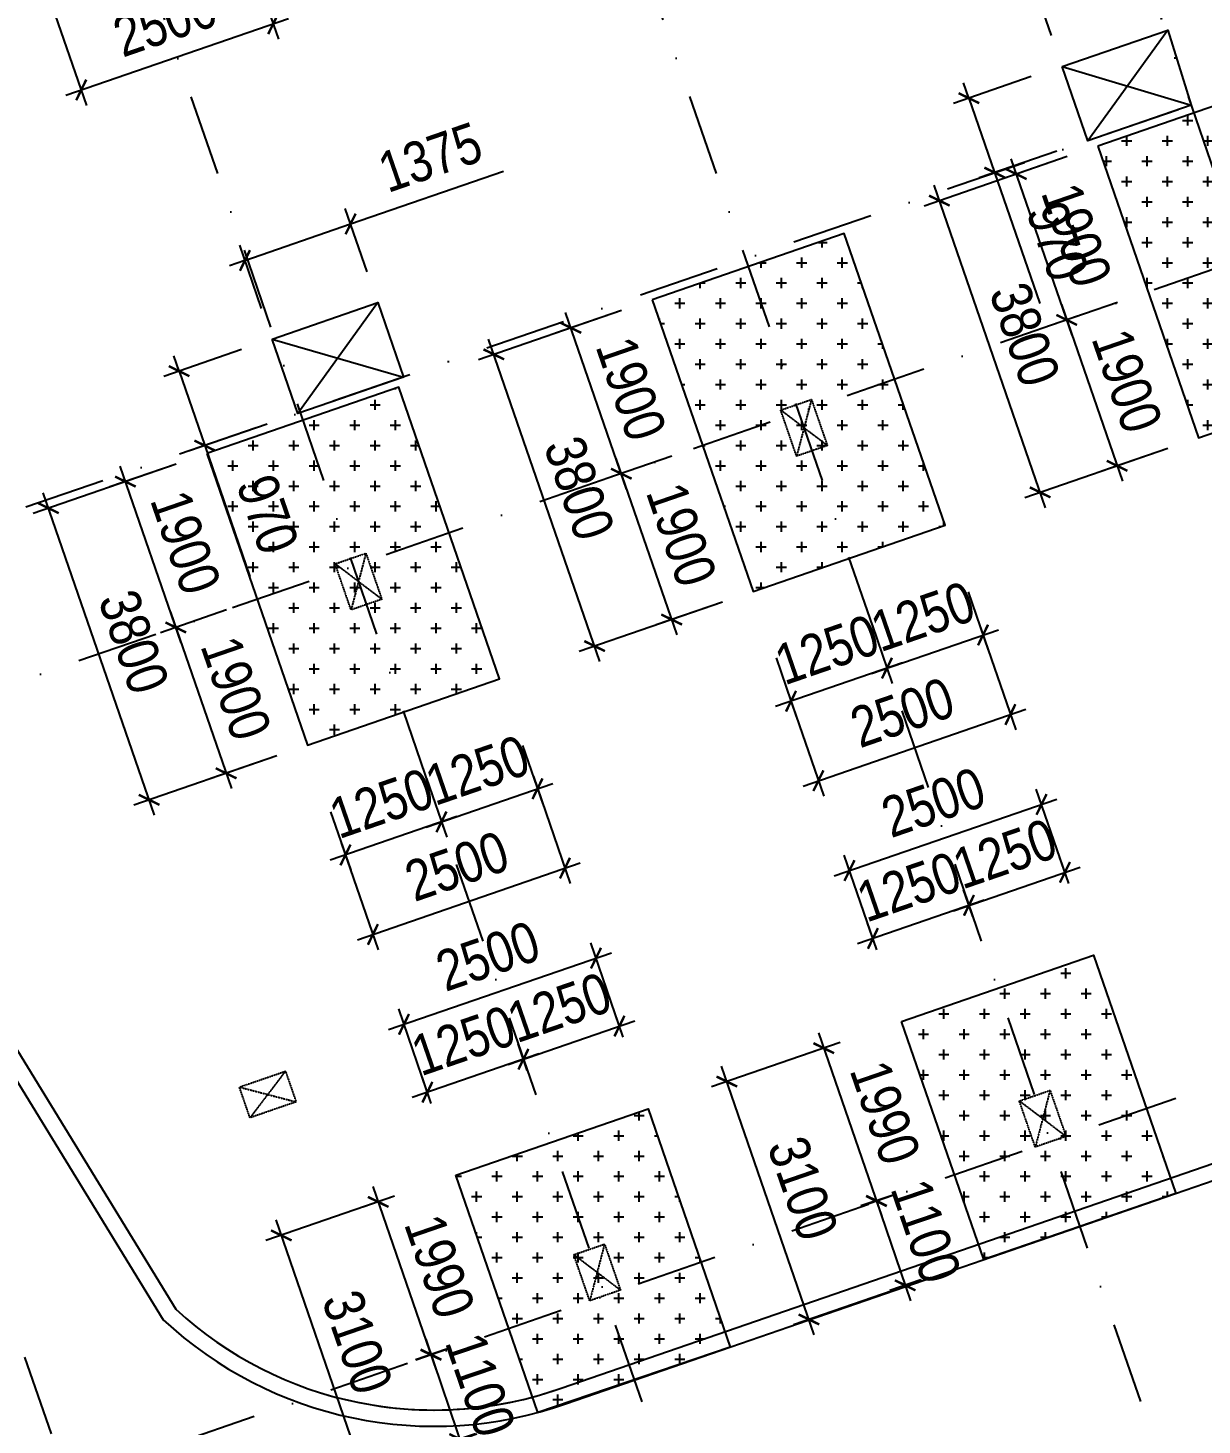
# Model space of a CAD drawing. Header units: millimetres. Extents: x -159515 to 1327256, y -225156 to 138737.
# Drawn here: x 1004665 to 1019114, y -16649 to 555 of the extents above; entities that cross this region are included whole.
import ezdxf

# ---------------------------------------------------------------- set-up
doc = ezdxf.new("R2010")
doc.units = ezdxf.units.MM
doc.header["$MEASUREMENT"] = 0
for name, pattern in [('DASHDOT', [1, 0.5, -0.25, 0, -0.25]), ('DASHED', [4.5, 3, -1.5]), ('ST_MBDV Cot vach 220805$0$HIDDEN', [0.375, 0.25, -0.125])]:
    doc.linetypes.add(name, pattern=pattern)
for name, color, linetype in [('ccu11-Khuat', 9, 'DASHED'), ('ccu11-Manh', 8, 'Continuous'), ('KC2-DIM', 251, 'Continuous'), ('KC2-HATCH', 252, 'Continuous'), ('KT-Luoi truc South Tower', 8, 'DASHDOT'), ('ST_MBDV Cot vach 220805$0$AUDIT_I_220805193045-5', 6, 'Continuous')]:
    doc.layers.add(name, color=color, linetype=linetype)
doc.layers.add('KT-Kich thuoc', color=159, linetype='Continuous', lineweight=18)
doc.styles.add('Arial Narrow', font='ARIALN.TTF')
doc.dimstyles.new('ccu12-200', dxfattribs={"dimscale": 200, "dimtxt": 2.5, "dimasz": 1, "dimexe": 1, "dimexo": 2, "dimgap": 1, "dimtad": 1, "dimdec": 0, "dimrnd": 5, "dimdsep": 46, "dimtxsty": 'Arial Narrow', "dimblk": 'ARCHTICK', "dimcen": -1, "dimdle": 1, "dimclrd": 256, "dimclre": 256, "dimclrt": 3, "dimadec": 0, "dimazin": 2, "dimtfac": 0.1, "dimtdec": 0, "dimtmove": 0, "dimatfit": 1, "dimldrblk": 'ARCHTICK', "dimfxl": 1, "dimtvp": 0.833333, "dimtolj": 1, "dimtzin": 12, "dimarcsym": 0})
doc.dimstyles.new('CCU_1-300', dxfattribs={"dimscale": 300, "dimtxt": 2.5, "dimasz": 1, "dimexe": 1, "dimexo": 2, "dimgap": 0.5, "dimtad": 1, "dimdec": 0, "dimdsep": 46, "dimtxsty": 'Arial Narrow', "dimblk": 'ARCHTICK', "dimcen": -1, "dimdle": 1, "dimclrd": 256, "dimclre": 256, "dimclrt": 3, "dimadec": 0, "dimazin": 2, "dimtfac": 0.1, "dimtdec": 0, "dimtix": 1, "dimtmove": 2, "dimatfit": 1, "dimfxl": 1, "dimtvp": 0.833333, "dimtolj": 1, "dimtzin": 12, "dimarcsym": 0})
pattern_1 = [(0, (-876875.3, 22163.94), (250, 250), [125, -375]), (90, (-876812.8, 22101.44), (-250, 250), [125, -375])]

# ---------------------------------------------------------------- blocks, each defined once
blk = doc.blocks.new('_ArchTick')
at = {"color": 0, "const_width": 0.15}
blk.add_lwpolyline([(-0.5, -0.5), (0.5, 0.5)], dxfattribs=at)
blk = doc.blocks.new('*D423')
at = {"layer": 'Defpoints', "color": 0, "transparency": 16777216}
for p in [(-103491, 31041, 0), (-99707, 22296), (-104803, 20537)]:
    blk.add_point(p, dxfattribs=at)
at = {"layer": 'KT-Kich thuoc', "lineweight": -2, "transparency": 16777216}
for p, q in [((-104058, 30845), (-108187, 29419)), ((-108002, 29801), (-104706, 20253)), ((-100274, 22101), (-105087, 20439))]:
    blk.add_line(p, q, dxfattribs=at)
at = {"layer": 'KT-Kich thuoc', "lineweight": -2, "transparency": 16777216, "xscale": 300, "yscale": 300, "zscale": 300}
for p, rotation in [((-107904, 29517), 109.0471379637702), ((-104803, 20537), 289.0471379637702)]:
    blk.add_blockref('_ArchTick', p, dxfattribs=dict(at, rotation=rotation))
at = {"layer": 'KT-Kich thuoc', "color": 3, "transparency": 16777216, "insert": (-105850, 25201), "char_height": 750, "attachment_point": 5, "rotation": 289.0471, "style": 'Arial Narrow'}
blk.add_mtext('\\A1;9500', dxfattribs=at)
blk = doc.blocks.new('*D339')
at = {"layer": 'Defpoints', "color": 0, "transparency": 16777216}
for p in [(1007670, -3276, 18), (1007987, -4192, 18), (1006841, -4588)]:
    blk.add_point(p, dxfattribs=at)
at = {"layer": 'KC2-DIM', "lineweight": -2, "transparency": 16777216}
for p, q in [((1007292, -3406), (1006336, -3737)), ((1006525, -3671), (1006459, -3482)), ((1006525, -3671), (1006841, -4588)), ((1007609, -4323), (1006652, -4653)), ((1006841, -4588), (1007398, -6199))]:
    blk.add_line(p, q, dxfattribs=at)
at = {"layer": 'KC2-DIM', "lineweight": -2, "transparency": 16777216, "xscale": 200, "yscale": 200, "zscale": 200}
for p, rotation in [((1006525, -3671), 289.0511157722426), ((1006841, -4588), 109.0511157722426)]:
    blk.add_blockref('_ArchTick', p, dxfattribs=dict(at, rotation=rotation))
at = {"layer": 'KC2-DIM', "color": 3, "transparency": 16777216, "insert": (1007615, -5434), "char_height": 500, "attachment_point": 5, "rotation": 289.0511, "style": 'Arial Narrow'}
blk.add_mtext('\\A1;970', dxfattribs=at)
blk = doc.blocks.new('*D340')
at = {"layer": 'Defpoints', "color": 0, "transparency": 16777216}
for p in [(1008636, -1859), (1008970, -2827, 18), (1007670, -3276, 18)]:
    blk.add_point(p, dxfattribs=at)
at = {"layer": 'KC2-DIM', "lineweight": -2, "transparency": 16777216}
for p, q in [((1008636, -1859), (1010516, -1210)), ((1008840, -2449), (1008571, -1670)), ((1007336, -2308), (1008636, -1859)), ((1007540, -2898), (1007271, -2119)), ((1007336, -2308), (1007147, -2373))]:
    blk.add_line(p, q, dxfattribs=at)
at = {"layer": 'KC2-DIM', "lineweight": -2, "transparency": 16777216, "xscale": 200, "yscale": 200, "zscale": 200}
for p, rotation in [((1008636, -1859), 199.0471380754125), ((1007336, -2308), 19.04713807541254)]:
    blk.add_blockref('_ArchTick', p, dxfattribs=dict(at, rotation=rotation))
at = {"layer": 'KC2-DIM', "color": 3, "transparency": 16777216, "insert": (1009616, -1039), "char_height": 500, "attachment_point": 5, "rotation": 19.0471, "style": 'Arial Narrow'}
blk.add_mtext('\\A1;1375', dxfattribs=at)
blk = doc.blocks.new('*D341')
at = {"layer": 'Defpoints', "color": 0, "transparency": 16777216}
for p in [(1017391, 85, 18), (1017707, -832, 18), (1016562, -1227)]:
    blk.add_point(p, dxfattribs=at)
at = {"layer": 'KC2-DIM', "lineweight": -2, "transparency": 16777216}
for p, q in [((1017013, -45), (1016056, -376)), ((1016245, -310), (1016180, -121)), ((1016245, -310), (1016562, -1227)), ((1017329, -962), (1016373, -1292)), ((1016562, -1227), (1017118, -2838))]:
    blk.add_line(p, q, dxfattribs=at)
at = {"layer": 'KC2-DIM', "lineweight": -2, "transparency": 16777216, "xscale": 200, "yscale": 200, "zscale": 200}
for p, rotation in [((1016245, -310), 289.0511157722426), ((1016562, -1227), 109.0511157722426)]:
    blk.add_blockref('_ArchTick', p, dxfattribs=dict(at, rotation=rotation))
at = {"layer": 'KC2-DIM', "color": 3, "transparency": 16777216, "insert": (1017336, -2073), "char_height": 500, "attachment_point": 5, "rotation": 289.0511, "style": 'Arial Narrow'}
blk.add_mtext('\\A1;970', dxfattribs=at)
blk = doc.blocks.new('*D342')
at = {"layer": 'Defpoints', "color": 0, "transparency": 16777216}
for p in [(1018356, 1502), (1018690, 534, 18), (1017391, 85, 18)]:
    blk.add_point(p, dxfattribs=at)
at = {"layer": 'KC2-DIM', "lineweight": -2, "transparency": 16777216}
for p, q in [((1018356, 1502), (1020236, 2151)), ((1018560, 912), (1018291, 1691)), ((1017057, 1053), (1018356, 1502)), ((1017260, 463), (1016991, 1242)), ((1017057, 1053), (1016868, 988))]:
    blk.add_line(p, q, dxfattribs=at)
at = {"layer": 'KC2-DIM', "lineweight": -2, "transparency": 16777216, "xscale": 200, "yscale": 200, "zscale": 200}
for p, rotation in [((1018356, 1502), 199.0471380754125), ((1017057, 1053), 19.04713807541254)]:
    blk.add_blockref('_ArchTick', p, dxfattribs=dict(at, rotation=rotation))
at = {"layer": 'KC2-DIM', "color": 3, "transparency": 16777216, "insert": (1019337, 2322), "char_height": 500, "attachment_point": 5, "rotation": 19.0471, "style": 'Arial Narrow'}
blk.add_mtext('\\A1;1375', dxfattribs=at)
blk = doc.blocks.new('*U450')
at = {"color": 6, "linetype": 'ST_MBDV Cot vach 220805$0$HIDDEN', "ltscale": 10}
for p, q in [((-75, 125), (-475, -475)), ((-75, -475), (-475, 125))]:
    blk.add_line(p, q, dxfattribs=at)
blk.add_lwpolyline([(-475, -475), (-75, -475), (-75, 125), (-475, 125)], close=True, dxfattribs=at)
blk = doc.blocks.new('*U482')
at = {"color": 6, "linetype": 'ST_MBDV Cot vach 220805$0$HIDDEN', "ltscale": 10}
for p, q in [((-75, 125), (-475, -475)), ((-75, -475), (-475, 125))]:
    blk.add_line(p, q, dxfattribs=at)
blk.add_lwpolyline([(-475, -475), (-75, -475), (-75, 125), (-475, 125)], close=True, dxfattribs=at)
blk = doc.blocks.new('*U401')
at = {"color": 6, "linetype": 'ST_MBDV Cot vach 220805$0$HIDDEN', "ltscale": 10}
for p, q in [((-75, 125), (-475, -475)), ((-75, -475), (-475, 125))]:
    blk.add_line(p, q, dxfattribs=at)
blk.add_lwpolyline([(-475, -475), (-75, -475), (-75, 125), (-475, 125)], close=True, dxfattribs=at)
blk = doc.blocks.new('MBCV-T39')
at = {"layer": 'ST_MBDV Cot vach 220805$0$AUDIT_I_220805193045-5', "linetype": 'ByBlock'}
for name, p, xscale, rotation in [('*U482', (-77052, 8119, 0), -1.000000000000001, 199.0471379540016), ('*U450', (-82535, 6226, 0), -1.000000000000001, 199.0471379540016), ('*U401', (-83893, 303, 0), -1, 289.0471379540016), ('*U401', (-74115, -388, 0), -1.000000000000001, 199.0471379540016), ('*U401', (-79598, -2281, 0), -1.000000000000001, 199.0471379540016)]:
    blk.add_blockref(name, p, dxfattribs=dict(at, xscale=xscale, rotation=rotation))
blk = doc.blocks.new('mbkc-t39')
at = {"layer": 'KC2-HATCH'}
h = blk.add_hatch(dxfattribs=at)
h.set_pattern_fill('CROSS', color=256, scale=1000)
h.set_pattern_definition(pattern_1)
h.paths.add_polyline_path([(-43954, 21264), (-42714, 17673), (-40351, 18488), (-41591, 22080)])
h = blk.add_hatch(dxfattribs=at)
h.set_pattern_fill('CROSS', color=256, scale=1000)
h.set_pattern_definition(pattern_1)
h.paths.add_polyline_path([(-49436, 19372), (-48196, 15780), (-45833, 16596), (-47073, 20188)])
h = blk.add_hatch(dxfattribs=at)
h.set_pattern_fill('CROSS', color=256, scale=1000)
h.set_pattern_definition(pattern_1)
h.paths.add_polyline_path([(-54919, 17479), (-53679, 13887), (-51316, 14703), (-52556, 18295)])
h = blk.add_hatch(dxfattribs=at)
h.set_pattern_fill('CROSS', color=256, scale=1000)
h.set_pattern_definition(pattern_1)
h.paths.add_polyline_path([(-46369, 10486), (-44006, 11302), (-42993, 8368), (-45356, 7552)])
h = blk.add_hatch(dxfattribs=at)
h.set_pattern_fill('CROSS', color=256, scale=1000)
h.set_pattern_definition(pattern_1)
h.paths.add_polyline_path([(-51852, 8594), (-49488, 9409), (-48476, 6476), (-50843, 5671)])
at = {"elevation": 0}
for points in [[(-26286, 27544), (-26287, 27544), (-28875, 34908, 0.338337), (-32749, 36444), (-62185, 26289, 0.459457), (-64225, 21139), (-55456, 6813, 0.279689), (-50490, 5781), (-27772, 13619, 0.204279), (-27706, 13740), (-27482, 14770, -0.275412), (-26755, 15571), (-22342, 17089, -0.414195), (-21181, 16524), (-12852, -7567, 0.319754), (-8032, -11000), (37106, -11000, 0.36531), (42072, -6689, 0.102434), (42063, -5068), (39621, 6403, 0.132611), (38155, 9202, 0.066499), (37024, 10116, 0.137615), (34943, 10700), (9300, 10700)], [(-26221, 27355), (-26409, 27290), (-29057, 34822, 0.336124), (-32689, 36253), (-62119, 26100, 0.458894), (-64051, 21238), (-55300, 6941, 0.278184), (-50556, 5970), (-27901, 13786), (-27678, 14811, -0.274307), (-26816, 15761), (-22407, 17278, -0.414153), (-20992, 16589), (-12663, -7501, 0.319754), (-8032, -10800), (37104, -10800, 0.365478), (41875, -6654, 0.102721), (41867, -5109), (39426, 6361, 0.13252), (38009, 9065, 0.066443), (36920, 9945, 0.137615), (34943, 10500), (9300, 10500)], [(-53502, 5908, 0.161195), (-50556, 5970), (-27901, 13786), (-27678, 14811, -0.274307), (-26816, 15761), (-22407, 17278, -0.414153), (-20992, 16589), (-12663, -7501, 0.319754), (-8032, -10800), (37104, -10800, 0.151467), (39864, -9900)]]:
    blk.add_lwpolyline(points, format="xyb", dxfattribs=at)
for points, elevation in [([(-44393, 22245), (-43093, 22693), (-42805, 21767), (-44076, 21328), (-44393, 22245)], 18), ([(-54115, 18888), (-52815, 19337), (-52498, 18420), (-53798, 17971), (-54115, 18888)], 18), ([(-46369, 10486), (-44006, 11302), (-42993, 8368), (-45356, 7552), (-46369, 10486)], 0), ([(-51852, 8594), (-49488, 9409), (-48476, 6476), (-50843, 5671), (-51852, 8594)], 0)]:
    blk.add_lwpolyline(points, dxfattribs=dict(elevation=elevation))
for points in [[(-43954, 21264), (-42714, 17673), (-40351, 18488), (-41591, 22080)], [(-49436, 19372), (-48196, 15780), (-45833, 16596), (-47073, 20188)], [(-54919, 17479), (-53679, 13887), (-51316, 14703), (-52556, 18295)]]:
    blk.add_lwpolyline(points, close=True, dxfattribs=at)
at = {"layer": 'ccu11-Manh'}
for p, q in [((-43093, 22693, 18), (-44076, 21328, 18)), ((-44393, 22245, 18), (-42805, 21767, 18)), ((-52815, 19337, 18), (-53798, 17971, 18)), ((-54115, 18888, 18), (-52498, 18420, 18))]:
    blk.add_line(p, q, dxfattribs=at)
at = {"layer": 'ccu11-Khuat'}
blk.add_blockref('MBCV-T39', (29800, 9600, 0), dxfattribs=at)
blk = doc.blocks.new('*D626')
at = {"layer": 'Defpoints', "color": 0, "transparency": 16777216}
for p in [(1007164, 2112), (1004801, 1296), (1007684, 606)]:
    blk.add_point(p, dxfattribs=at)
at = {"layer": 'KC2-DIM', "lineweight": -2, "transparency": 16777216}
for p, q in [((1007295, 1734), (1007749, 417)), ((1004932, 918), (1005386, -399)), ((1005132, -275), (1007873, 672))]:
    blk.add_line(p, q, dxfattribs=at)
at = {"layer": 'KC2-DIM', "lineweight": -2, "transparency": 16777216, "xscale": 200, "yscale": 200, "zscale": 200}
for p, rotation in [((1007684, 606), 19.04713795399563), ((1005321, -209), 199.0471379539956)]:
    blk.add_blockref('_ArchTick', p, dxfattribs=dict(at, rotation=rotation))
at = {"layer": 'KC2-DIM', "color": 3, "transparency": 16777216, "insert": (1006354, 629), "char_height": 500, "attachment_point": 5, "rotation": 19.0471, "style": 'Arial Narrow'}
blk.add_mtext('\\A1;2500', dxfattribs=at)
blk = doc.blocks.new('*D648')
at = {"layer": 'Defpoints', "color": 0, "transparency": 16777216}
for p in [(1010622, -7902), (1009440, -8310), (1010936, -8813)]:
    blk.add_point(p, dxfattribs=at)
at = {"layer": 'KC2-DIM', "lineweight": -2, "transparency": 16777216}
for p, q in [((1010752, -8280), (1011002, -9002)), ((1009565, -9286), (1011125, -8748)), ((1009570, -8688), (1009820, -9410))]:
    blk.add_line(p, q, dxfattribs=at)
at = {"layer": 'KC2-DIM', "lineweight": -2, "transparency": 16777216, "xscale": 200, "yscale": 200, "zscale": 200}
for p, rotation in [((1010936, -8813), 19.04713795400151), ((1009754, -9221), 199.0471379540015)]:
    blk.add_blockref('_ArchTick', p, dxfattribs=dict(at, rotation=rotation))
at = {"layer": 'KC2-DIM', "color": 3, "transparency": 16777216, "insert": (1010197, -8587), "char_height": 500, "attachment_point": 5, "rotation": 19.0471, "style": 'Arial Narrow'}
blk.add_mtext('\\A1;1250', dxfattribs=at)
blk = doc.blocks.new('*D649')
at = {"layer": 'Defpoints', "color": 0, "transparency": 16777216}
for p in [(1009440, -8310), (1008259, -8718), (1008573, -9629)]:
    blk.add_point(p, dxfattribs=at)
at = {"layer": 'KC2-DIM', "lineweight": -2, "transparency": 16777216}
for p, q in [((1009570, -8688), (1009820, -9410)), ((1008389, -9096), (1008638, -9818)), ((1009943, -9156), (1008384, -9694))]:
    blk.add_line(p, q, dxfattribs=at)
at = {"layer": 'KC2-DIM', "lineweight": -2, "transparency": 16777216, "xscale": 200, "yscale": 200, "zscale": 200}
for p, rotation in [((1009754, -9221), 19.04713795408408), ((1008573, -9629), 199.047137954084)]:
    blk.add_blockref('_ArchTick', p, dxfattribs=dict(at, rotation=rotation))
at = {"layer": 'KC2-DIM', "color": 3, "transparency": 16777216, "insert": (1009015, -8995), "char_height": 500, "attachment_point": 5, "rotation": 19.0471, "style": 'Arial Narrow'}
blk.add_mtext('\\A1;1250', dxfattribs=at)
blk = doc.blocks.new('*D650')
at = {"layer": 'Defpoints', "color": 0, "transparency": 16777216}
for p in [(1010754, -8286), (1008391, -9102), (1011274, -9791)]:
    blk.add_point(p, dxfattribs=at)
at = {"layer": 'KC2-DIM', "lineweight": -2, "transparency": 16777216}
for p, q in [((1010885, -8664), (1011339, -9980)), ((1008522, -9480), (1008976, -10796)), ((1008722, -10673), (1011463, -9726))]:
    blk.add_line(p, q, dxfattribs=at)
at = {"layer": 'KC2-DIM', "lineweight": -2, "transparency": 16777216, "xscale": 200, "yscale": 200, "zscale": 200}
for p, rotation in [((1011274, -9791), 19.04713795399566), ((1008911, -10607), 199.0471379539956)]:
    blk.add_blockref('_ArchTick', p, dxfattribs=dict(at, rotation=rotation))
at = {"layer": 'KC2-DIM', "color": 3, "transparency": 16777216, "insert": (1009944, -9769), "char_height": 500, "attachment_point": 5, "rotation": 19.0471, "style": 'Arial Narrow'}
blk.add_mtext('\\A1;2500', dxfattribs=at)
blk = doc.blocks.new('*D651')
at = {"layer": 'Defpoints', "color": 0, "transparency": 16777216}
for p in [(1007486, -6481, 0), (1008106, -8277, 0), (1007104, -8623)]:
    blk.add_point(p, dxfattribs=at)
at = {"layer": 'KC2-DIM', "lineweight": -2, "transparency": 16777216}
for p, q in [((1007108, -6612), (1006295, -6892)), ((1006419, -6638), (1007170, -8812)), ((1007728, -8408), (1006915, -8688))]:
    blk.add_line(p, q, dxfattribs=at)
at = {"layer": 'KC2-DIM', "lineweight": -2, "transparency": 16777216, "xscale": 200, "yscale": 200, "zscale": 200}
for p, rotation in [((1006484, -6827), 109.0471379540033), ((1007104, -8623), 289.0471379540033)]:
    blk.add_blockref('_ArchTick', p, dxfattribs=dict(at, rotation=rotation))
at = {"layer": 'KC2-DIM', "color": 3, "transparency": 16777216, "insert": (1007225, -7576), "char_height": 500, "attachment_point": 5, "rotation": 289.0471, "style": 'Arial Narrow'}
blk.add_mtext('\\A1;1900', dxfattribs=at)
blk = doc.blocks.new('*D652')
at = {"layer": 'Defpoints', "color": 0, "transparency": 16777216}
for p in [(1006866, -4685, 0), (1005864, -5031), (1007486, -6481, 0)]:
    blk.add_point(p, dxfattribs=at)
at = {"layer": 'KC2-DIM', "lineweight": -2, "transparency": 16777216}
for p, q in [((1006488, -4816), (1005675, -5096)), ((1006550, -7016), (1005799, -4842)), ((1007108, -6612), (1006295, -6892))]:
    blk.add_line(p, q, dxfattribs=at)
at = {"layer": 'KC2-DIM', "lineweight": -2, "transparency": 16777216, "xscale": 200, "yscale": 200, "zscale": 200}
for p, rotation in [((1005864, -5031), 109.0471379540019), ((1006484, -6827), 289.0471379540019)]:
    blk.add_blockref('_ArchTick', p, dxfattribs=dict(at, rotation=rotation))
at = {"layer": 'KC2-DIM', "color": 3, "transparency": 16777216, "insert": (1006605, -5780), "char_height": 500, "attachment_point": 5, "rotation": 289.0471, "style": 'Arial Narrow'}
blk.add_mtext('\\A1;1900', dxfattribs=at)
blk = doc.blocks.new('*D653')
at = {"layer": 'Defpoints', "color": 0, "transparency": 16777216}
for p in [(1006866, -4685, 0), (1004917, -5358), (1008106, -8277, 0)]:
    blk.add_point(p, dxfattribs=at)
at = {"layer": 'KC2-DIM', "lineweight": -2, "transparency": 16777216}
for p, q in [((1006488, -4816), (1004728, -5423)), ((1006222, -9139), (1004852, -5169)), ((1007728, -8408), (1005968, -9015))]:
    blk.add_line(p, q, dxfattribs=at)
at = {"layer": 'KC2-DIM', "lineweight": -2, "transparency": 16777216, "xscale": 200, "yscale": 200, "zscale": 200}
for p, rotation in [((1004917, -5358), 109.0471379540019), ((1006157, -8950), 289.0471379540019)]:
    blk.add_blockref('_ArchTick', p, dxfattribs=dict(at, rotation=rotation))
at = {"layer": 'KC2-DIM', "color": 3, "transparency": 16777216, "insert": (1005967, -7005), "char_height": 500, "attachment_point": 5, "rotation": 289.0471, "style": 'Arial Narrow'}
blk.add_mtext('\\A1;3800', dxfattribs=at)
blk = doc.blocks.new('*D654')
at = {"layer": 'Defpoints', "color": 0, "transparency": 16777216}
for p in [(1016104, -6010), (1014922, -6418), (1016419, -6920)]:
    blk.add_point(p, dxfattribs=at)
at = {"layer": 'KC2-DIM', "lineweight": -2, "transparency": 16777216}
for p, q in [((1016235, -6388), (1016484, -7109)), ((1015048, -7394), (1016608, -6855)), ((1015053, -6796), (1015302, -7517))]:
    blk.add_line(p, q, dxfattribs=at)
at = {"layer": 'KC2-DIM', "lineweight": -2, "transparency": 16777216, "xscale": 200, "yscale": 200, "zscale": 200}
for p, rotation in [((1016419, -6920), 19.04713795400151), ((1015237, -7328), 199.0471379540015)]:
    blk.add_blockref('_ArchTick', p, dxfattribs=dict(at, rotation=rotation))
at = {"layer": 'KC2-DIM', "color": 3, "transparency": 16777216, "insert": (1015679, -6694), "char_height": 500, "attachment_point": 5, "rotation": 19.0471, "style": 'Arial Narrow'}
blk.add_mtext('\\A1;1250', dxfattribs=at)
blk = doc.blocks.new('*D655')
at = {"layer": 'Defpoints', "color": 0, "transparency": 16777216}
for p in [(1014922, -6418), (1013741, -6825), (1014056, -7736)]:
    blk.add_point(p, dxfattribs=at)
at = {"layer": 'KC2-DIM', "lineweight": -2, "transparency": 16777216}
for p, q in [((1015053, -6796), (1015302, -7517)), ((1013872, -7203), (1014121, -7925)), ((1015426, -7263), (1013867, -7801))]:
    blk.add_line(p, q, dxfattribs=at)
at = {"layer": 'KC2-DIM', "lineweight": -2, "transparency": 16777216, "xscale": 200, "yscale": 200, "zscale": 200}
for p, rotation in [((1015237, -7328), 19.04713795408408), ((1014056, -7736), 199.047137954084)]:
    blk.add_blockref('_ArchTick', p, dxfattribs=dict(at, rotation=rotation))
at = {"layer": 'KC2-DIM', "color": 3, "transparency": 16777216, "insert": (1014498, -7102), "char_height": 500, "attachment_point": 5, "rotation": 19.0471, "style": 'Arial Narrow'}
blk.add_mtext('\\A1;1250', dxfattribs=at)
blk = doc.blocks.new('*D656')
at = {"layer": 'Defpoints', "color": 0, "transparency": 16777216}
for p in [(1016237, -6393), (1013874, -7209), (1016756, -7899)]:
    blk.add_point(p, dxfattribs=at)
at = {"layer": 'KC2-DIM', "lineweight": -2, "transparency": 16777216}
for p, q in [((1016367, -6771), (1016822, -8088)), ((1014004, -7587), (1014459, -8904)), ((1014204, -8780), (1016946, -7833))]:
    blk.add_line(p, q, dxfattribs=at)
at = {"layer": 'KC2-DIM', "lineweight": -2, "transparency": 16777216, "xscale": 200, "yscale": 200, "zscale": 200}
for p, rotation in [((1016756, -7899), 19.04713795399566), ((1014393, -8714), 199.0471379539956)]:
    blk.add_blockref('_ArchTick', p, dxfattribs=dict(at, rotation=rotation))
at = {"layer": 'KC2-DIM', "color": 3, "transparency": 16777216, "insert": (1015426, -7876), "char_height": 500, "attachment_point": 5, "rotation": 19.0471, "style": 'Arial Narrow'}
blk.add_mtext('\\A1;2500', dxfattribs=at)
blk = doc.blocks.new('*D657')
at = {"layer": 'Defpoints', "color": 0, "transparency": 16777216}
for p in [(1012969, -4588, 0), (1013589, -6384, 0), (1012587, -6730)]:
    blk.add_point(p, dxfattribs=at)
at = {"layer": 'KC2-DIM', "lineweight": -2, "transparency": 16777216}
for p, q in [((1012591, -4719), (1011778, -4999)), ((1011902, -4745), (1012652, -6919)), ((1013211, -6515), (1012398, -6795))]:
    blk.add_line(p, q, dxfattribs=at)
at = {"layer": 'KC2-DIM', "lineweight": -2, "transparency": 16777216, "xscale": 200, "yscale": 200, "zscale": 200}
for p, rotation in [((1011967, -4934), 109.0471379540033), ((1012587, -6730), 289.0471379540033)]:
    blk.add_blockref('_ArchTick', p, dxfattribs=dict(at, rotation=rotation))
at = {"layer": 'KC2-DIM', "color": 3, "transparency": 16777216, "insert": (1012707, -5684), "char_height": 500, "attachment_point": 5, "rotation": 289.0471, "style": 'Arial Narrow'}
blk.add_mtext('\\A1;1900', dxfattribs=at)
blk = doc.blocks.new('*D658')
at = {"layer": 'Defpoints', "color": 0, "transparency": 16777216}
for p in [(1012349, -2792, 0), (1011347, -3138), (1012969, -4588, 0)]:
    blk.add_point(p, dxfattribs=at)
at = {"layer": 'KC2-DIM', "lineweight": -2, "transparency": 16777216}
for p, q in [((1011971, -2923), (1011158, -3203)), ((1012032, -5123), (1011281, -2949)), ((1012591, -4719), (1011778, -4999))]:
    blk.add_line(p, q, dxfattribs=at)
at = {"layer": 'KC2-DIM', "lineweight": -2, "transparency": 16777216, "xscale": 200, "yscale": 200, "zscale": 200}
for p, rotation in [((1011347, -3138), 109.0471379540019), ((1011967, -4934), 289.0471379540019)]:
    blk.add_blockref('_ArchTick', p, dxfattribs=dict(at, rotation=rotation))
at = {"layer": 'KC2-DIM', "color": 3, "transparency": 16777216, "insert": (1012087, -3888), "char_height": 500, "attachment_point": 5, "rotation": 289.0471, "style": 'Arial Narrow'}
blk.add_mtext('\\A1;1900', dxfattribs=at)
blk = doc.blocks.new('*D659')
at = {"layer": 'Defpoints', "color": 0, "transparency": 16777216}
for p in [(1012349, -2792, 0), (1010399, -3465), (1013589, -6384, 0)]:
    blk.add_point(p, dxfattribs=at)
at = {"layer": 'KC2-DIM', "lineweight": -2, "transparency": 16777216}
for p, q in [((1011971, -2923), (1010210, -3531)), ((1011705, -7246), (1010334, -3276)), ((1013211, -6515), (1011450, -7123))]:
    blk.add_line(p, q, dxfattribs=at)
at = {"layer": 'KC2-DIM', "lineweight": -2, "transparency": 16777216, "xscale": 200, "yscale": 200, "zscale": 200}
for p, rotation in [((1010399, -3465), 109.0471379540019), ((1011639, -7057), 289.0471379540019)]:
    blk.add_blockref('_ArchTick', p, dxfattribs=dict(at, rotation=rotation))
at = {"layer": 'KC2-DIM', "color": 3, "transparency": 16777216, "insert": (1011450, -5113), "char_height": 500, "attachment_point": 5, "rotation": 289.0471, "style": 'Arial Narrow'}
blk.add_mtext('\\A1;3800', dxfattribs=at)
blk = doc.blocks.new('*D663')
at = {"layer": 'Defpoints', "color": 0, "transparency": 16777216}
for p in [(1018451, -2695, 0), (1019071, -4491, 0), (1018069, -4837)]:
    blk.add_point(p, dxfattribs=at)
at = {"layer": 'KC2-DIM', "lineweight": -2, "transparency": 16777216}
for p, q in [((1018073, -2826), (1017260, -3107)), ((1017384, -2852), (1018135, -5026)), ((1018693, -4622), (1017880, -4903))]:
    blk.add_line(p, q, dxfattribs=at)
at = {"layer": 'KC2-DIM', "lineweight": -2, "transparency": 16777216, "xscale": 200, "yscale": 200, "zscale": 200}
for p, rotation in [((1017449, -3041), 109.0471379540033), ((1018069, -4837), 289.0471379540033)]:
    blk.add_blockref('_ArchTick', p, dxfattribs=dict(at, rotation=rotation))
at = {"layer": 'KC2-DIM', "color": 3, "transparency": 16777216, "insert": (1018190, -3791), "char_height": 500, "attachment_point": 5, "rotation": 289.0471, "style": 'Arial Narrow'}
blk.add_mtext('\\A1;1900', dxfattribs=at)
blk = doc.blocks.new('*D664')
at = {"layer": 'Defpoints', "color": 0, "transparency": 16777216}
for p in [(1017831, -899, 0), (1016829, -1245), (1018451, -2695, 0)]:
    blk.add_point(p, dxfattribs=at)
at = {"layer": 'KC2-DIM', "lineweight": -2, "transparency": 16777216}
for p, q in [((1017453, -1030), (1016640, -1311)), ((1017515, -3230), (1016764, -1056)), ((1018073, -2826), (1017260, -3107))]:
    blk.add_line(p, q, dxfattribs=at)
at = {"layer": 'KC2-DIM', "lineweight": -2, "transparency": 16777216, "xscale": 200, "yscale": 200, "zscale": 200}
for p, rotation in [((1016829, -1245), 109.0471379540019), ((1017449, -3041), 289.0471379540019)]:
    blk.add_blockref('_ArchTick', p, dxfattribs=dict(at, rotation=rotation))
at = {"layer": 'KC2-DIM', "color": 3, "transparency": 16777216, "insert": (1017570, -1995), "char_height": 500, "attachment_point": 5, "rotation": 289.0471, "style": 'Arial Narrow'}
blk.add_mtext('\\A1;1900', dxfattribs=at)
blk = doc.blocks.new('*D665')
at = {"layer": 'Defpoints', "color": 0, "transparency": 16777216}
for p in [(1017831, -899, 0), (1015882, -1572), (1019071, -4491, 0)]:
    blk.add_point(p, dxfattribs=at)
at = {"layer": 'KC2-DIM', "lineweight": -2, "transparency": 16777216}
for p, q in [((1017453, -1030), (1015693, -1638)), ((1017187, -5353), (1015817, -1383)), ((1018693, -4622), (1016933, -5230))]:
    blk.add_line(p, q, dxfattribs=at)
at = {"layer": 'KC2-DIM', "lineweight": -2, "transparency": 16777216, "xscale": 200, "yscale": 200, "zscale": 200}
for p, rotation in [((1015882, -1572), 109.0471379540019), ((1017122, -5164), 289.0471379540019)]:
    blk.add_blockref('_ArchTick', p, dxfattribs=dict(at, rotation=rotation))
at = {"layer": 'KC2-DIM', "color": 3, "transparency": 16777216, "insert": (1016932, -3220), "char_height": 500, "attachment_point": 5, "rotation": 289.0471, "style": 'Arial Narrow'}
blk.add_mtext('\\A1;3800', dxfattribs=at)
blk = doc.blocks.new('*D666')
at = {"layer": 'Defpoints', "color": 0, "transparency": 16777216}
for p in [(1015679, -13692), (1016033, -14733), (1015461, -14928)]:
    blk.add_point(p, dxfattribs=at)
at = {"layer": 'KC2-DIM', "lineweight": -2, "transparency": 16777216}
for p, q in [((1015042, -13697), (1015525, -15117)), ((1015300, -13821), (1014917, -13951)), ((1015654, -14862), (1015272, -14992))]:
    blk.add_line(p, q, dxfattribs=at)
at = {"layer": 'KC2-DIM', "lineweight": -2, "transparency": 16777216, "xscale": 200, "yscale": 200, "zscale": 200}
for p, rotation in [((1015107, -13887), 108.7850689808762), ((1015461, -14928), 288.7850689808762)]:
    blk.add_blockref('_ArchTick', p, dxfattribs=dict(at, rotation=rotation))
at = {"layer": 'KC2-DIM', "color": 3, "transparency": 16777216, "insert": (1015715, -14261), "char_height": 500, "attachment_point": 5, "rotation": 288.7851, "style": 'Arial Narrow'}
blk.add_mtext('\\A1;1100', dxfattribs=at)
blk = doc.blocks.new('*D667')
at = {"layer": 'Defpoints', "color": 0, "transparency": 16777216}
for p in [(1015038, -11808), (1015687, -13691), (1015108, -13891)]:
    blk.add_point(p, dxfattribs=at)
at = {"layer": 'KC2-DIM', "lineweight": -2, "transparency": 16777216}
for p, q in [((1014393, -11819), (1015173, -14080)), ((1014660, -11938), (1014269, -12073)), ((1015309, -13821), (1014919, -13956))]:
    blk.add_line(p, q, dxfattribs=at)
at = {"layer": 'KC2-DIM', "lineweight": -2, "transparency": 16777216, "xscale": 200, "yscale": 200, "zscale": 200}
for p, rotation in [((1014459, -12008), 109.0348773194153), ((1015108, -13891), 289.0348773194153)]:
    blk.add_blockref('_ArchTick', p, dxfattribs=dict(at, rotation=rotation))
at = {"layer": 'KC2-DIM', "color": 3, "transparency": 16777216, "insert": (1015214, -12801), "char_height": 500, "attachment_point": 5, "rotation": 289.0349, "style": 'Arial Narrow'}
blk.add_mtext('\\A1;1990', dxfattribs=at)
blk = doc.blocks.new('*D668')
at = {"layer": 'Defpoints', "color": 0, "transparency": 16777216}
for p in [(1015038, -11808), (1013266, -12419), (1016048, -14737)]:
    blk.add_point(p, dxfattribs=at)
at = {"layer": 'KC2-DIM', "lineweight": -2, "transparency": 16777216}
for p, q in [((1014660, -11938), (1013076, -12485)), ((1014341, -15537), (1013200, -12230)), ((1015670, -14867), (1014087, -15413))]:
    blk.add_line(p, q, dxfattribs=at)
at = {"layer": 'KC2-DIM', "lineweight": -2, "transparency": 16777216, "xscale": 200, "yscale": 200, "zscale": 200}
for p, rotation in [((1013266, -12419), 109.0348773194179), ((1014276, -15348), 289.0348773194179)]:
    blk.add_blockref('_ArchTick', p, dxfattribs=dict(at, rotation=rotation))
at = {"layer": 'KC2-DIM', "color": 3, "transparency": 16777216, "insert": (1014201, -13735), "char_height": 500, "attachment_point": 5, "rotation": 289.0349, "style": 'Arial Narrow'}
blk.add_mtext('\\A1;3100', dxfattribs=at)
blk = doc.blocks.new('*D669')
at = {"layer": 'Defpoints', "color": 0, "transparency": 16777216}
for p in [(1017427, -9842), (1017605, -10358), (1016424, -10766)]:
    blk.add_point(p, dxfattribs=at)
at = {"layer": 'KC2-DIM', "lineweight": -2, "transparency": 16777216}
for p, q in [((1016057, -10315), (1017616, -9777)), ((1017475, -9980), (1017362, -9653)), ((1016293, -10388), (1016180, -10060))]:
    blk.add_line(p, q, dxfattribs=at)
at = {"layer": 'KC2-DIM', "lineweight": -2, "transparency": 16777216, "xscale": 200, "yscale": 200, "zscale": 200}
for p, rotation in [((1017427, -9842), 19.03487732034753), ((1016246, -10249), 199.0348773203475)]:
    blk.add_blockref('_ArchTick', p, dxfattribs=dict(at, rotation=rotation))
at = {"layer": 'KC2-DIM', "color": 3, "transparency": 16777216, "insert": (1016688, -9615), "char_height": 500, "attachment_point": 5, "rotation": 19.0349, "style": 'Arial Narrow'}
blk.add_mtext('\\A1;1250', dxfattribs=at)
blk = doc.blocks.new('*D670')
at = {"layer": 'Defpoints', "color": 0, "transparency": 16777216}
for p in [(1015064, -10657), (1016424, -10766), (1015242, -11174)]:
    blk.add_point(p, dxfattribs=at)
at = {"layer": 'KC2-DIM', "lineweight": -2, "transparency": 16777216}
for p, q in [((1016293, -10388), (1016180, -10060)), ((1016435, -10184), (1014875, -10722)), ((1015112, -10795), (1014999, -10468))]:
    blk.add_line(p, q, dxfattribs=at)
at = {"layer": 'KC2-DIM', "lineweight": -2, "transparency": 16777216, "xscale": 200, "yscale": 200, "zscale": 200}
for p, rotation in [((1016246, -10249), 19.03487732035068), ((1015064, -10657), 199.0348773203507)]:
    blk.add_blockref('_ArchTick', p, dxfattribs=dict(at, rotation=rotation))
at = {"layer": 'KC2-DIM', "color": 3, "transparency": 16777216, "insert": (1015506, -10023), "char_height": 500, "attachment_point": 5, "rotation": 19.0349, "style": 'Arial Narrow'}
blk.add_mtext('\\A1;1250', dxfattribs=at)
blk = doc.blocks.new('*D671')
at = {"layer": 'Defpoints', "color": 0, "transparency": 16777216}
for p in [(1017139, -9006), (1017605, -10358), (1015242, -11174)]:
    blk.add_point(p, dxfattribs=at)
at = {"layer": 'KC2-DIM', "lineweight": -2, "transparency": 16777216}
for p, q in [((1014586, -9886), (1017328, -8940)), ((1017475, -9980), (1017073, -8817)), ((1015112, -10795), (1014710, -9632))]:
    blk.add_line(p, q, dxfattribs=at)
at = {"layer": 'KC2-DIM', "lineweight": -2, "transparency": 16777216, "xscale": 200, "yscale": 200, "zscale": 200}
for p, rotation in [((1017139, -9006), 19.03487732034784), ((1014775, -9821), 199.0348773203478)]:
    blk.add_blockref('_ArchTick', p, dxfattribs=dict(at, rotation=rotation))
at = {"layer": 'KC2-DIM', "color": 3, "transparency": 16777216, "insert": (1015809, -8983), "char_height": 500, "attachment_point": 5, "rotation": 19.0349, "style": 'Arial Narrow'}
blk.add_mtext('\\A1;2500', dxfattribs=at)
blk = doc.blocks.new('*D749')
at = {"layer": 'Defpoints', "color": 0, "transparency": 16777216}
for p in [(1010196, -15585), (1010550, -16626), (1009978, -16821)]:
    blk.add_point(p, dxfattribs=at)
at = {"layer": 'KC2-DIM', "lineweight": -2, "transparency": 16777216}
for p, q in [((1009560, -15590), (1010043, -17010)), ((1009818, -15714), (1009435, -15844)), ((1010172, -16755), (1009789, -16885))]:
    blk.add_line(p, q, dxfattribs=at)
at = {"layer": 'KC2-DIM', "lineweight": -2, "transparency": 16777216, "xscale": 200, "yscale": 200, "zscale": 200}
for p, rotation in [((1009624, -15780), 108.7850689808762), ((1009978, -16821), 288.7850689808762)]:
    blk.add_blockref('_ArchTick', p, dxfattribs=dict(at, rotation=rotation))
at = {"layer": 'KC2-DIM', "color": 3, "transparency": 16777216, "insert": (1010232, -16154), "char_height": 500, "attachment_point": 5, "rotation": 288.7851, "style": 'Arial Narrow'}
blk.add_mtext('\\A1;1100', dxfattribs=at)
blk = doc.blocks.new('*D750')
at = {"layer": 'Defpoints', "color": 0, "transparency": 16777216}
for p in [(1009555, -13701), (1010205, -15584), (1009626, -15784)]:
    blk.add_point(p, dxfattribs=at)
at = {"layer": 'KC2-DIM', "lineweight": -2, "transparency": 16777216}
for p, q in [((1008911, -13712), (1009691, -15973)), ((1009177, -13832), (1008787, -13966)), ((1009827, -15715), (1009437, -15849))]:
    blk.add_line(p, q, dxfattribs=at)
at = {"layer": 'KC2-DIM', "lineweight": -2, "transparency": 16777216, "xscale": 200, "yscale": 200, "zscale": 200}
for p, rotation in [((1008976, -13901), 109.0348773194153), ((1009626, -15784), 289.0348773194153)]:
    blk.add_blockref('_ArchTick', p, dxfattribs=dict(at, rotation=rotation))
at = {"layer": 'KC2-DIM', "color": 3, "transparency": 16777216, "insert": (1009731, -14694), "char_height": 500, "attachment_point": 5, "rotation": 289.0349, "style": 'Arial Narrow'}
blk.add_mtext('\\A1;1990', dxfattribs=at)
blk = doc.blocks.new('*D751')
at = {"layer": 'Defpoints', "color": 0, "transparency": 16777216}
for p in [(1009555, -13701), (1007783, -14313), (1010566, -16630)]:
    blk.add_point(p, dxfattribs=at)
at = {"layer": 'KC2-DIM', "lineweight": -2, "transparency": 16777216}
for p, q in [((1009177, -13832), (1007594, -14378)), ((1008859, -17430), (1007718, -14123)), ((1010188, -16760), (1008604, -17306))]:
    blk.add_line(p, q, dxfattribs=at)
at = {"layer": 'KC2-DIM', "lineweight": -2, "transparency": 16777216, "xscale": 200, "yscale": 200, "zscale": 200}
for p, rotation in [((1007783, -14313), 109.0348773194179), ((1008794, -17241), 289.0348773194179)]:
    blk.add_blockref('_ArchTick', p, dxfattribs=dict(at, rotation=rotation))
at = {"layer": 'KC2-DIM', "color": 3, "transparency": 16777216, "insert": (1008719, -15628), "char_height": 500, "attachment_point": 5, "rotation": 289.0349, "style": 'Arial Narrow'}
blk.add_mtext('\\A1;3100', dxfattribs=at)
blk = doc.blocks.new('*D752')
at = {"layer": 'Defpoints', "color": 0, "transparency": 16777216}
for p in [(1011945, -11735), (1012123, -12251), (1010941, -12659)]:
    blk.add_point(p, dxfattribs=at)
at = {"layer": 'KC2-DIM', "lineweight": -2, "transparency": 16777216}
for p, q in [((1010574, -12208), (1012134, -11670)), ((1011992, -11873), (1011880, -11546)), ((1010811, -12281), (1010698, -11954))]:
    blk.add_line(p, q, dxfattribs=at)
at = {"layer": 'KC2-DIM', "lineweight": -2, "transparency": 16777216, "xscale": 200, "yscale": 200, "zscale": 200}
for p, rotation in [((1011945, -11735), 19.03487732034753), ((1010763, -12143), 199.0348773203475)]:
    blk.add_blockref('_ArchTick', p, dxfattribs=dict(at, rotation=rotation))
at = {"layer": 'KC2-DIM', "color": 3, "transparency": 16777216, "insert": (1011205, -11508), "char_height": 500, "attachment_point": 5, "rotation": 19.0349, "style": 'Arial Narrow'}
blk.add_mtext('\\A1;1250', dxfattribs=at)
blk = doc.blocks.new('*D753')
at = {"layer": 'Defpoints', "color": 0, "transparency": 16777216}
for p in [(1009581, -12550), (1010941, -12659), (1009760, -13067)]:
    blk.add_point(p, dxfattribs=at)
at = {"layer": 'KC2-DIM', "lineweight": -2, "transparency": 16777216}
for p, q in [((1010811, -12281), (1010698, -11954)), ((1010952, -12077), (1009392, -12615)), ((1009629, -12689), (1009516, -12361))]:
    blk.add_line(p, q, dxfattribs=at)
at = {"layer": 'KC2-DIM', "lineweight": -2, "transparency": 16777216, "xscale": 200, "yscale": 200, "zscale": 200}
for p, rotation in [((1010763, -12143), 19.03487732035068), ((1009581, -12550), 199.0348773203507)]:
    blk.add_blockref('_ArchTick', p, dxfattribs=dict(at, rotation=rotation))
at = {"layer": 'KC2-DIM', "color": 3, "transparency": 16777216, "insert": (1010024, -11916), "char_height": 500, "attachment_point": 5, "rotation": 19.0349, "style": 'Arial Narrow'}
blk.add_mtext('\\A1;1250', dxfattribs=at)
blk = doc.blocks.new('*D754')
at = {"layer": 'Defpoints', "color": 0, "transparency": 16777216}
for p in [(1011656, -10899), (1012123, -12251), (1009760, -13067)]:
    blk.add_point(p, dxfattribs=at)
at = {"layer": 'KC2-DIM', "lineweight": -2, "transparency": 16777216}
for p, q in [((1009104, -11779), (1011845, -10833)), ((1011992, -11873), (1011591, -10710)), ((1009629, -12689), (1009228, -11525))]:
    blk.add_line(p, q, dxfattribs=at)
at = {"layer": 'KC2-DIM', "lineweight": -2, "transparency": 16777216, "xscale": 200, "yscale": 200, "zscale": 200}
for p, rotation in [((1011656, -10899), 19.03487732034784), ((1009293, -11714), 199.0348773203478)]:
    blk.add_blockref('_ArchTick', p, dxfattribs=dict(at, rotation=rotation))
at = {"layer": 'KC2-DIM', "color": 3, "transparency": 16777216, "insert": (1010326, -10876), "char_height": 500, "attachment_point": 5, "rotation": 19.0349, "style": 'Arial Narrow'}
blk.add_mtext('\\A1;2500', dxfattribs=at)
blk = doc.blocks.new('Asix South Tower')
at = {"layer": 'KT-Luoi truc South Tower', "ltscale": 2000}
for p, q in [((-91137.3, 54471), (-72972, 1855.8)), ((-96619.8, 52578.2), (-78454.5, -37)), ((-102102.2, 50685.3), (-83937, -1929.8)), ((-108719, 48400.9), (-90553.7, -4214.3)), ((-67132.6, 45709), (-110541.5, 30722.1)), ((-66479.9, 43818.5), (-109888.9, 28831.6)), ((-63379.6, 34838.6), (-106788.6, 19851.7))]:
    blk.add_line(p, q, dxfattribs=at)
at = {"layer": 'KT-Kich thuoc'}
dim = blk.add_linear_dim(base=(-104803.5, 20536.9), p1=(-103490.8, 31040.5, 0), p2=(-99707.3, 22296.4), angle=109.04714, dimstyle='CCU_1-300', dxfattribs=at)
dim.commit()
dim.dimension.update_dxf_attribs({"geometry": '*D423', "text_midpoint": (-105849.9, 25200.8)})

msp = doc.modelspace()

# ---------------------------------------------------------------- block references
msp.add_blockref('mbkc-t39', (1061785, -22163.9, 0))
at = {"layer": 'KT-Kich thuoc'}
msp.add_blockref('Asix South Tower', (1104857.6, -39634.4), dxfattribs=at)

# ---------------------------------------------------------------- dimensions: what is measured, and where the dimension line sits
at = {"layer": 'KC2-DIM'}
for p1, p2, distance, picture, middle in [((1017390.7, 85.2, 17.6), (1018690.4, 533.9, 17.6), 1023.8, '*D342', (1019336.8, 2321.8)), ((1004801.4, 1295.9), (1007164.5, 2111.7), -1592.6, '*D626', (1006354.1, 628.8)), ((1017390.7, 85.2, 17.6), (1017707.3, -831.5, 17.6), -1212, '*D341', (1017335.5, -2073.1)), ((1007670.3, -3275.7, 17.6), (1008970.1, -2827, 17.6), 1023.8, '*D340', (1009616.5, -1039.1)), ((1019071.3, -4491.4, 0), (1017831.2, -899.4, 0), 2062.3, '*D665', (1016932.2, -3219.9)), ((1018451.2, -2695.4, 0), (1017831.2, -899.4, 0), 1060, '*D664', (1017569.6, -1994.8)), ((1018451.2, -2695.5, 0), (1019071.3, -4491.4, 0), -1060, '*D663', (1018189.7, -3790.8)), ((1013588.8, -6384.2, 0), (1012348.7, -2792.2, 0), 2062.3, '*D659', (1011449.8, -5112.7)), ((1012968.8, -4588.2, 0), (1012348.7, -2792.2, 0), 1060, '*D658', (1012087.2, -3887.6)), ((1007670.3, -3275.7, 17.6), (1007986.9, -4192.4, 17.6), -1212, '*D339', (1007615.1, -5434)), ((1012968.8, -4588.3, 0), (1013588.8, -6384.2, 0), -1060, '*D657', (1012707.2, -5683.6)), ((1008106.4, -8277, 0), (1006866.3, -4685.1, 0), 2062.3, '*D653', (1005967.3, -7005.5)), ((1007486.3, -6481, 0), (1006866.3, -4685.1, 0), 1060, '*D652', (1006604.7, -5780.4)), ((1007486.3, -6481.1, 0), (1008106.4, -8277, 0), -1060, '*D651', (1007224.8, -7576.4)), ((1013873.6, -7209.1, 0), (1016236.8, -6393.2, 0), -1592.6, '*D656', (1015426.3, -7876.2, 0)), ((1008391.2, -9101.9, 0), (1010754.3, -8286, 0), -1592.6, '*D650', (1009943.9, -9769, 0)), ((1015242, -11173.5, 0), (1017605.3, -10358.2, 0), 1430.8, '*D671', (1015808.5, -8982.9, 0)), ((1009759.6, -13066.7), (1012122.9, -12251.3), 1430.8, '*D754', (1010326.1, -10876)), ((1016048.2, -14736.6, 0), (1015037.8, -11808, 0), 1874.8, '*D668', (1014201.1, -13735.2, 0)), ((1015037.8, -11808, 0), (1015687.4, -13691, 0), -612.7, '*D667', (1015213.8, -12800.8, 0)), ((1010565.7, -16629.7), (1009555.4, -13701.1), 1874.8, '*D751', (1008718.7, -15628.4)), ((1009555.4, -13701.1), (1010205, -15584.1), -612.7, '*D750', (1009731.4, -14693.9))]:
    dim = msp.add_aligned_dim(p1=p1, p2=p2, distance=distance, dimstyle='ccu12-200', dxfattribs=at)
    dim.commit()
    dim.dimension.update_dxf_attribs({"geometry": picture, "text_midpoint": middle})
for base, p1, p2, angle, picture, middle in [((1016418.7, -6920.3, 0), (1014922.3, -6417.6, 0), (1016104.3, -6009.5, 0), 19.04714, '*D654', (1015827.7, -7124.3, 0)), ((1014055.6, -7736.1, 0), (1014922.3, -6417.6, 0), (1013741.1, -6825.4, 0), 199.04714, '*D655', (1014646.2, -7532.2, 0)), ((1010936.3, -8813.1, 0), (1009439.9, -8310.4, 0), (1010621.8, -7902.3, 0), 19.04714, '*D648', (1010345.3, -9017.1, 0)), ((1008573.1, -9628.9, 0), (1009439.9, -8310.4, 0), (1008258.7, -8718.2, 0), 199.04714, '*D649', (1009163.7, -9425.1, 0)), ((1017427.2, -9841.8, 0), (1016423.7, -10765.8, 0), (1017605.3, -10358.2, 0), 19.03488, '*D669', (1016836.4, -10045.6, 0)), ((1015063.9, -10657.1, 0), (1016423.7, -10765.8, 0), (1015242, -11173.5, 0), 199.03488, '*D670', (1015654.7, -10453.3, 0)), ((1011944.7, -11734.9), (1010941.3, -12659), (1012122.9, -12251.3), 19.03488, '*D752', (1011354, -11938.7)), ((1009581.4, -12550.3), (1010941.3, -12659), (1009759.6, -13066.7), 199.03488, '*D753', (1010172.3, -12346.4)), ((1015460.9, -14927.7, 0), (1015678.6, -13692.1, 0), (1016032.7, -14733.2, 0), 288.78507, '*D666', (1015283.8, -14407.2, 0)), ((1009978.5, -16820.8), (1010196.2, -15585.2), (1010550.3, -16626.3), 288.78507, '*D749', (1009801.4, -16300.3))]:
    dim = msp.add_linear_dim(base=base, p1=p1, p2=p2, angle=angle, dimstyle='ccu12-200', dxfattribs=at)
    dim.commit()
    dim.dimension.update_dxf_attribs({"geometry": picture, "text_midpoint": middle, "dimtype": 161})

doc.saveas('drawing.dxf')
